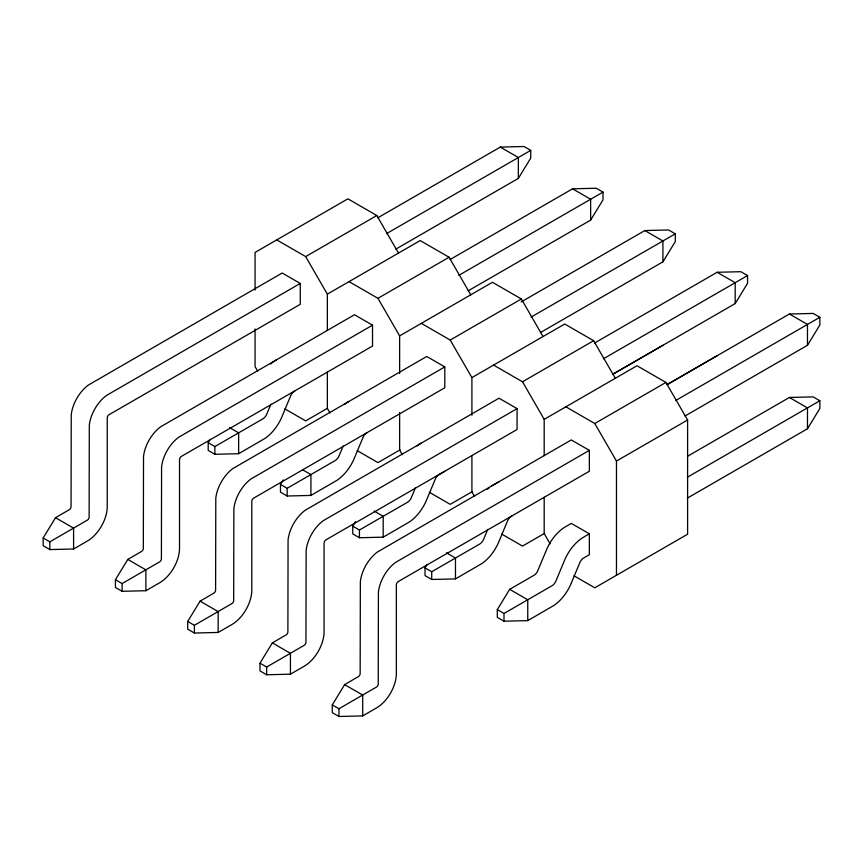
<?xml version="1.0" encoding="UTF-8"?>
<svg xmlns="http://www.w3.org/2000/svg" width="863" height="863" viewBox="0 0 863 863"><rect width="100%" height="100%" fill="white"/><g stroke="black" fill="none" stroke-linecap="round" stroke-linejoin="round"><path stroke-width="1.29" d="M270.917 404.24L266.861 413.916A6.44 3.722 -60 0 1 262.924 418.825L214.876 446.559L208.199 442.697L210.259 439.321M343.194 445.966L339.148 455.653A6.44 3.722 -60 0 1 335.2 460.551L287.163 488.296L280.475 484.434L283.226 479.925M415.47 487.703L411.424 497.379A6.44 3.722 -60 0 1 407.476 502.288L359.44 530.022L352.751 526.16L355.502 521.651M487.746 529.429L483.701 539.105A6.44 3.722 -60 0 1 479.752 544.014L431.716 571.748L425.028 567.886L427.088 564.51M43.15 537.983L55.523 517.703L69.493 509.569A2.557 1.478 -60 0 0 71.057 506.872L71.241 414.79A28.22 16.3 -60 0 1 88.425 385.027L282.179 273.01L300.248 283.442L300.248 304.315L109.094 414.672A2.611 1.51 -60 0 0 107.249 417.875L107.249 506.57A28.166 16.268 -60 0 1 87.325 541.069L73.592 548.997L49.838 549.569L43.15 545.707L43.15 537.983L49.838 541.845L87.562 520.001A2.557 1.478 -60 0 0 89.126 517.304L89.31 425.222A28.22 16.3 -60 0 1 106.494 395.459L300.248 283.442M115.426 579.72L127.81 559.429L141.769 551.306A2.557 1.478 -60 0 0 143.334 548.598L143.517 456.516A28.22 16.3 -60 0 1 160.701 426.764L354.456 314.747L372.525 325.178L372.525 346.041L181.37 456.398A2.611 1.51 -60 0 0 179.526 459.601L179.526 548.296A28.166 16.268 -60 0 1 159.601 582.795L145.879 590.724L122.115 591.295L115.426 587.444L115.426 579.72L122.115 583.582L159.838 561.737A2.557 1.478 -60 0 0 161.403 559.03L161.586 466.948A28.22 16.3 -60 0 1 178.77 437.196L372.525 325.178M187.703 621.446L200.087 601.155L214.046 593.032A2.557 1.478 -60 0 0 215.61 590.335L215.793 498.253A28.22 16.3 -60 0 1 232.978 468.49L426.732 356.473L444.801 366.904L444.801 387.767L253.646 498.134A2.611 1.51 -60 0 0 251.802 501.338L251.802 590.022A28.166 16.268 -60 0 1 231.888 624.532L218.156 632.45L194.391 633.032L187.703 629.17L187.703 621.446L194.391 625.308L232.115 603.464A2.557 1.478 -60 0 0 233.679 600.767L233.862 508.685A28.22 16.3 -60 0 1 251.047 478.922L444.801 366.904M395.88 249.094L518.361 178.382L530.734 158.091L530.734 150.378L524.057 146.516L500.292 147.088L377.811 217.8M259.979 663.172L272.363 642.881L286.333 634.758A2.557 1.478 -60 0 0 287.886 632.061L288.069 539.979A28.22 16.3 -60 0 1 305.254 510.216L499.008 398.199L517.077 408.631L517.077 429.494L325.934 539.86A2.611 1.51 -60 0 0 324.078 543.064L324.078 631.759A28.166 16.268 -60 0 1 304.164 666.258L290.432 674.186L266.667 674.758L259.979 670.896L259.979 663.172L266.667 667.034L304.402 645.19A2.557 1.478 -60 0 0 305.955 642.493L306.138 550.411A28.22 16.3 -60 0 1 323.323 520.648L517.077 408.631M468.156 290.831L590.637 220.119L603.021 199.828L603.021 192.104L596.333 188.242L572.568 188.814L450.087 259.526M332.266 704.909L344.639 684.618L358.609 676.484A2.557 1.478 -60 0 0 360.162 673.787L360.346 581.705A28.22 16.3 -60 0 1 377.53 551.942L571.284 439.936L589.353 450.367L589.353 471.23L398.21 581.586A2.611 1.51 -60 0 0 396.354 584.79L396.354 673.485A28.166 16.268 -60 0 1 376.441 707.984L362.708 715.912L338.943 716.484L332.266 712.622L332.266 704.909L338.943 708.76L376.678 686.926A2.557 1.478 -60 0 0 378.231 684.219L378.415 592.137A28.22 16.3 -60 0 1 395.599 562.385L589.353 450.367M540.443 332.557L662.913 261.845L675.298 241.554L675.298 233.83L668.609 229.968L644.844 230.55L521.198 301.931M497.304 609.623L509.677 589.332L533.96 575.308A6.44 3.722 -60 0 0 537.908 570.4L546.009 551.047A31.996 18.468 -60 0 1 565.599 526.678L571.284 523.388L589.353 533.819L589.353 554.682L583.269 558.242A6.419 3.7 -60 0 0 579.947 562.374L570.583 584.769A32.017 18.49 -60 0 1 554.003 605.384L527.757 620.626L503.992 621.198L497.304 617.336L497.304 609.623L503.992 613.474L552.029 585.74A6.44 3.722 -60 0 0 555.977 580.831L564.078 561.479A31.996 18.468 -60 0 1 583.668 537.11L589.353 533.819M662.913 345.297L612.762 374.262L735.19 303.571L747.574 283.28L747.574 275.556L740.885 271.705L717.121 272.277L594.65 342.989M684.995 416.009L807.477 345.297L819.85 325.017L819.85 317.293L813.162 313.431L789.408 314.003L666.926 384.715L717.121 355.739M687.326 498.124L807.477 428.76L819.85 408.469L819.85 400.745L813.162 396.894L789.408 397.465L687.919 456.052M294.952 390.831L294.164 391.327A6.419 3.7 -60 0 0 290.842 395.459L281.467 417.854A32.017 18.49 -60 0 1 264.898 438.469L238.641 453.711L214.876 454.283L208.199 450.421L208.199 442.697M367.228 432.557L366.441 433.053A6.419 3.7 -60 0 0 363.118 437.185L353.744 459.58A32.017 18.49 -60 0 1 337.174 480.206L310.917 495.438L287.163 496.009L280.475 492.147L280.475 484.434M511.781 516.02L510.993 516.516A6.419 3.7 -60 0 0 507.671 520.637L498.296 543.043A32.017 18.49 -60 0 1 481.727 563.658L455.47 578.9L431.716 579.472L425.028 575.61L425.028 567.886M276.753 239.903L305.664 256.591L376.807 215.523L398.49 253.075M386.548 233.625L530.734 150.378M327.347 330.432L327.347 294.154L420.173 240.561L449.084 257.25L470.767 294.812M349.04 281.629L377.951 298.318L449.084 257.25M458.825 275.351L603.021 192.104M399.634 373.506L399.634 335.88L492.449 282.287L521.36 298.976L543.043 336.538M327.347 372.082L327.347 408.361L305.664 420.885L284.855 408.868M421.317 323.355L450.227 340.054L521.36 298.976M531.112 317.077L675.298 233.83M471.91 415.232L471.91 377.606L564.726 324.013L593.636 340.712L615.319 378.264M400.108 449.817L377.951 462.611L357.131 450.594M493.593 365.092L522.503 381.78L593.636 340.712M603.388 358.803L747.574 275.556M444.801 471.23L438.717 474.779A6.419 3.7 -60 0 0 435.394 478.911L426.02 501.317A32.017 18.49 -60 0 1 409.45 521.932L383.194 537.164L359.44 537.746L352.751 533.884L352.751 526.16M544.186 455.621L544.186 419.342L637.013 365.75L665.923 382.438L687.606 419.99L687.606 534.208L594.78 587.8L573.96 575.783M472.385 491.554L450.227 504.337L429.407 492.32M565.869 406.818L594.78 423.506L665.923 382.438M499.008 481.662L493.323 484.952A31.996 18.468 -60 0 0 491.349 486.182M675.664 400.54L819.85 317.293M616.462 575.276L616.462 461.069L687.606 419.99M544.661 533.28L522.503 546.074L501.683 534.057M687.326 477.261L819.85 400.745M500.292 147.088L518.361 157.519L518.361 178.382M572.568 188.814L590.637 199.245L590.637 220.119M644.844 230.55L662.913 240.982L662.913 261.845M717.121 272.277L735.19 282.708L735.19 303.571M789.408 314.003L807.477 324.434L807.477 345.297M789.408 397.465L807.477 407.897L807.477 428.76M376.807 215.523L347.897 198.824L255.07 252.417L255.07 290.044M229.601 427.627L238.641 432.848L238.641 453.711M303.01 470.011L310.917 474.574L310.917 495.438M374.164 511.09L383.194 516.301L383.194 537.164M446.441 552.816L455.47 558.027L455.47 578.9M509.677 589.332L527.757 599.763L527.757 620.626M55.523 517.703L73.592 528.134L73.592 548.997M127.81 559.429L145.879 569.86L145.879 590.724M200.087 601.155L218.156 611.587L218.156 632.45M272.363 642.881L290.432 653.323L290.432 674.186M344.639 684.618L362.708 695.049L362.708 715.912M594.78 423.506L616.462 461.069M522.503 381.78L544.186 419.342M450.227 340.054L471.91 377.606M550.098 543.798L544.186 533.55L544.186 497.271M377.951 298.318L399.634 335.88M474.531 496.376L471.91 491.824L471.91 455.545M305.664 256.591L327.347 294.154M402.255 454.65L399.634 450.098L399.634 412.471M327.347 408.361L329.979 412.913M257.703 371.187L255.07 366.635L255.07 329.008M503.992 613.474L503.992 621.198M431.716 571.748L431.716 579.472M359.44 530.022L359.44 537.746M338.943 708.76L338.943 716.484M287.163 488.296L287.163 496.009M266.667 667.034L266.667 674.758M214.876 446.559L214.876 454.283M194.391 625.308L194.391 633.032M122.115 583.582L122.115 591.295M49.838 541.845L49.838 549.569M487.466 489.213A31.996 18.468 -60 0 1 489.397 487.617M417.109 445.88A31.996 18.468 -60 0 1 421.047 443.215M344.833 404.154A31.996 18.468 -60 0 1 348.76 401.489M270.637 364.035A31.996 18.468 -60 0 1 276.484 359.763"/></g></svg>
